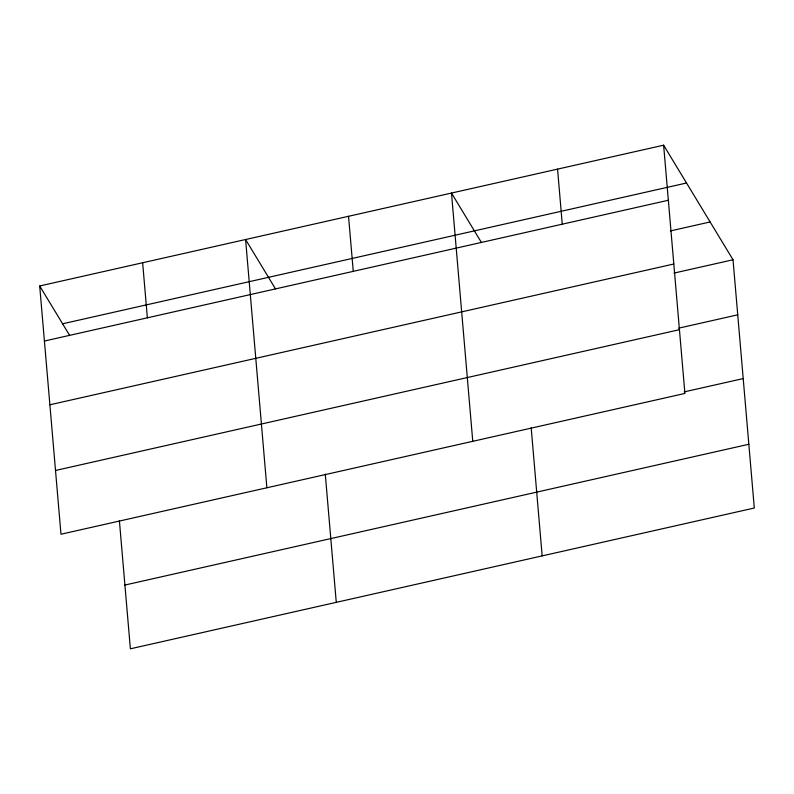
<?xml version="1.0" encoding="UTF-8"?>
<svg xmlns="http://www.w3.org/2000/svg" width="794" height="794" viewBox="0 0 794 794"><rect width="100%" height="100%" fill="white"/><g stroke="black" fill="none" stroke-linecap="round" stroke-linejoin="round"><path stroke-width="1.19" d="M663.625 145.193L684.904 393.447L60.979 534.233L39.7 285.979L663.625 145.193L733.021 259.767L754.3 508.021L130.375 648.807L119.388 520.586M62.597 323.793L686.522 183.007M44.424 341.043L668.34 200.257M670.344 230.935L710.114 221.963M49.883 404.791L673.808 264.005M673.957 273.096L733.021 259.767M678.681 328.16L737.735 314.831M55.52 470.475L679.436 329.689M684.14 391.908L743.204 378.579M124.916 585.049L748.831 444.263M481.402 242.458L451.488 193.061L472.767 441.315M275.508 288.917L245.594 239.52L266.873 487.774M39.7 285.979L69.614 335.376M557.557 169.132L562.271 224.196M531.176 427.668L542.163 555.879M348.536 216.296L353.261 271.349M325.282 474.127L336.269 602.348M142.642 262.754L147.366 317.818"/></g></svg>
